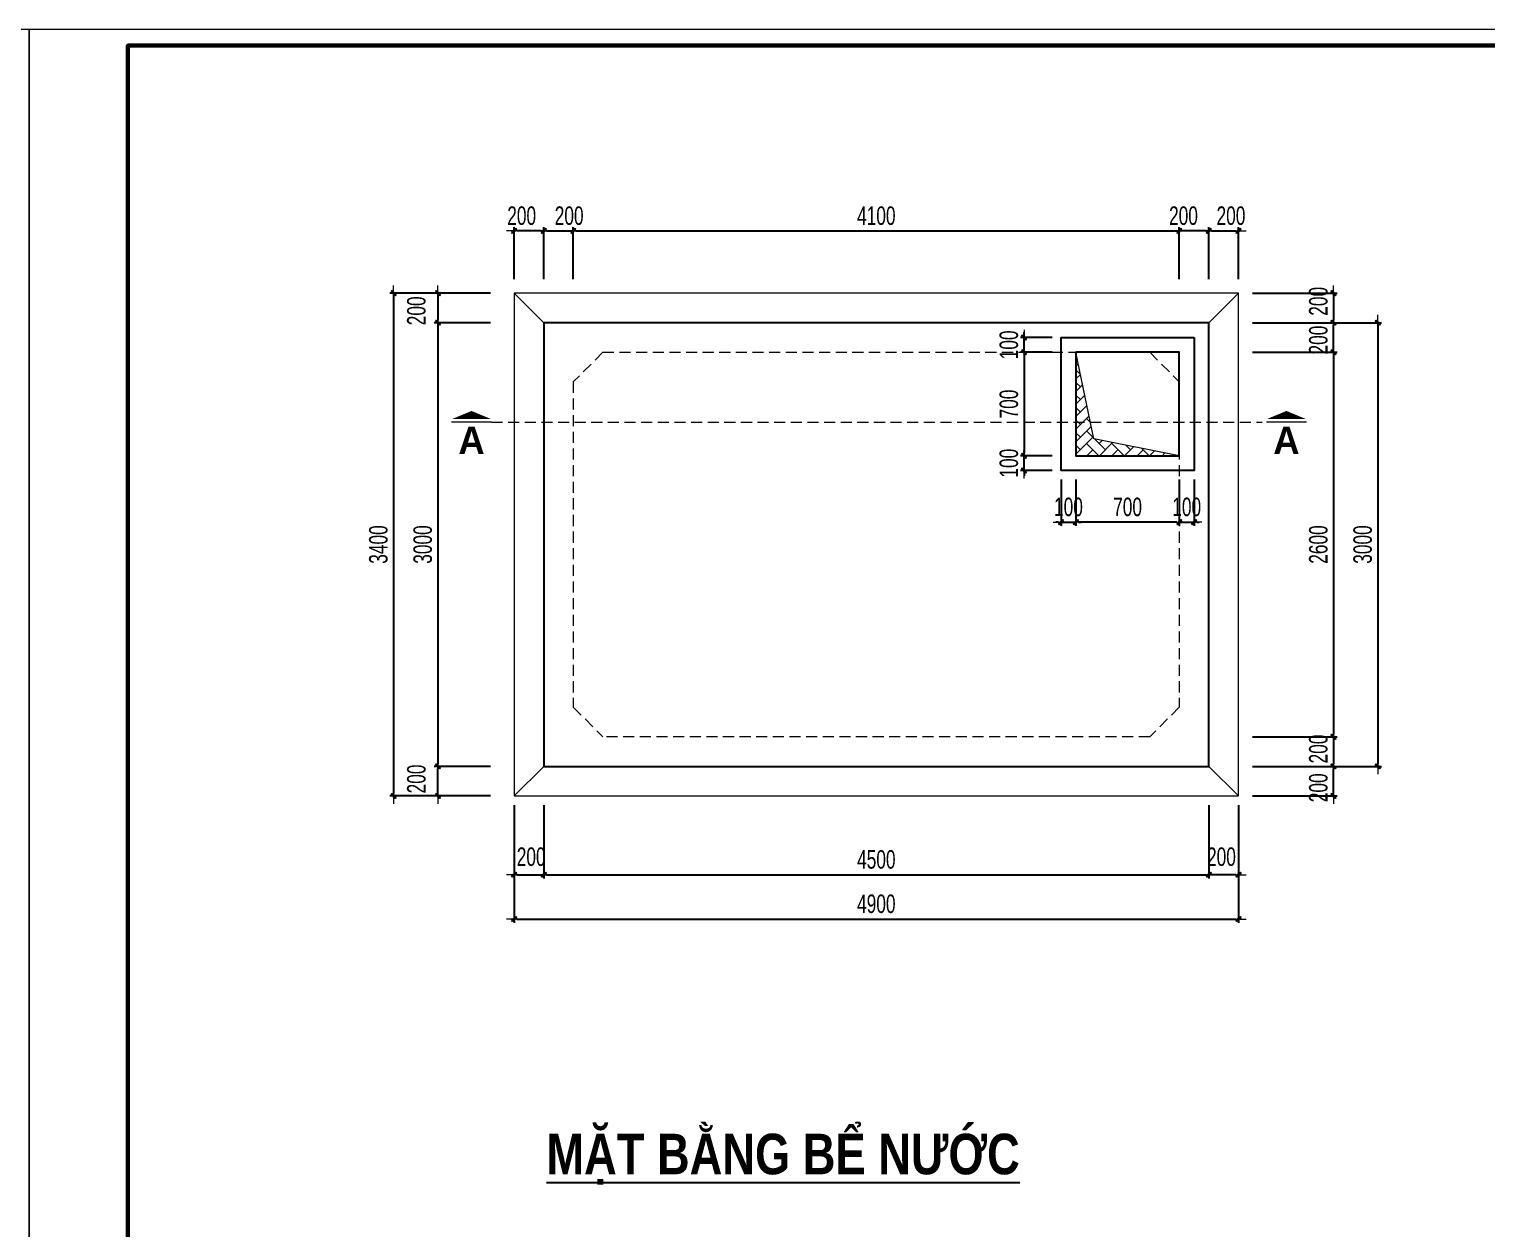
# Model space of a CAD drawing. Header units: millimetres. Extents: x -85362 to 12792, y -54701 to -36522.
# Drawn here: x -61992 to -52130, y -44634 to -36522 of the extents above; entities that cross this region are included whole.
import ezdxf
from ezdxf.enums import TextEntityAlignment as Align

# ---------------------------------------------------------------- set-up
doc = ezdxf.new("R2010")
doc.units = ezdxf.units.MM
doc.header["$MEASUREMENT"] = 0
doc.header["$PDMODE"] = 32
doc.linetypes.add('HIDDEN', pattern=[0.375, 0.25, -0.125])
doc.layers.get('Defpoints').update_dxf_attribs({"color": 1})
for name, color, linetype, lineweight in [('ISO', 153, 'Continuous', 13), ('Khungten_LCDI', 7, 'Continuous', 5), ('LC Dim', 8, 'Continuous', 18), ('LC Hatch', 252, 'Continuous', 9), ('LC Khac', 4, 'Continuous', 9), ('LC MANH DUT', 35, 'HIDDEN', 5), ('LC Net manh', 239, 'Continuous', 5), ('LC Net thay', 7, 'Continuous', 25), ('LC Text1', 3, 'Continuous', 20), ('LC Text2', 7, 'Continuous', 25)]:
    doc.layers.add(name, color=color, linetype=linetype, lineweight=lineweight)
doc.styles.add('HOATBIF', font='hoatbif.shx', dxfattribs={"width": 0.7})
doc.styles.add('Khungten', font='', dxfattribs={"width": 0.9, "height": 5000})
doc.styles.add('LC 1', font='')
doc.styles.add('LC3', font='', dxfattribs={"width": 0.8})
doc.styles.add('Title', font='', dxfattribs={"width": 0.8})
doc.styles.get('Khungten').set_extended_font_data('.VnAvantH')
doc.styles.get('LC 1').set_extended_font_data('.VnAvantH', bold=True)
doc.styles.get('LC3').set_extended_font_data('.VnArialH', bold=True)
doc.styles.get('Title').set_extended_font_data('.VnBlackH')
doc.dimstyles.new('MONG', dxfattribs={"dimscale": 50, "dimtxt": 2.5, "dimasz": 0.35, "dimexe": 0.5, "dimexo": 0, "dimgap": 0.8, "dimtad": 1, "dimdec": 0, "dimzin": 0, "dimdsep": 46, "dimtxsty": 'HOATBIF', "dimblk1": 'DOT', "dimblk2": 'DOT', "dimsah": 1, "dimcen": -1, "dimdle": 1, "dimclrd": 256, "dimclre": 256, "dimclrt": 4, "dimadec": 3, "dimazin": 2, "dimtfac": 0.333333, "dimtdec": 0, "dimtix": 1, "dimtmove": 2, "dimatfit": 3, "dimldrblk": 'DOT', "dimfxl": 1, "dimtvp": 0.833333, "dimtolj": 1, "dimtzin": 0, "dimarcsym": 0})

# ---------------------------------------------------------------- blocks, each defined once
blk = doc.blocks.new('lcdi fix')
at = {"layer": 'Defpoints', "lineweight": 0}
blk.add_lwpolyline([(-1200, -14850), (-1200, 14850), (40800, 14850), (40800, -14850)], close=True, dxfattribs=at)
at = {"layer": 'Khungten_LCDI', "color": 5, "lineweight": 60}
blk.add_lwpolyline([(0, -14650), (0, 14650), (40600, 14650), (40600, -14650)], close=True, dxfattribs=at)
at = {"color": 7, "style": 'Khungten', "width": 0.8}
for tag, p in [('REVISION', (39499, -10746)), ('NGAYHT', (39546, -11609))]:
    blk.add_attdef(tag, text='', height=200, dxfattribs=at).set_placement(p, align=Align.CENTER)
at = {"layer": 'LC Text1', "style": 'Title', "width": 1.485915}
for tag, p, p2 in [('TENBANVE1', (36913, -8886), (40339, -8886)), ('TENBANVE2', (36913, -9562), (40339, -9562))]:
    blk.add_attdef(tag, text='', height=250, dxfattribs=at).set_placement(p, p2, align=Align.FIT)
at = {"layer": 'LC Text1', "style": 'Title', "width": 0.7}
blk.add_attdef('SOBANVE', text='', height=250, dxfattribs=at).set_placement((39562, -13896), align=Align.CENTER)
blk = doc.blocks.new('DOT')
at = {"layer": 'LC Dim'}
blk.add_line((-3, 0), (3, 0), dxfattribs=at)
at = {"layer": 'LC Dim', "color": 4}
blk.add_line((-1, -1), (1, 1), dxfattribs=at)
blk.add_lwpolyline([(0.5, 1), (-1, -0.5), (-0.5, -1), (1, 0.5)], close=True, dxfattribs=at)
blk = doc.blocks.new('*D115')
at = {"layer": 'Defpoints', "color": 0, "ltscale": 0.5, "transparency": 16777216}
for p in [(-58870.9, -38306.7), (-59226.5, -38506.7), (-58870.9, -38506.7)]:
    blk.add_point(p, dxfattribs=at)
at = {"layer": 'LC Dim', "lineweight": -2, "ltscale": 0.5, "transparency": 16777216}
for p, q in [((-58870.9, -38306.7), (-59251.5, -38306.7)), ((-59226.5, -38324.2), (-59226.5, -38489.2)), ((-58870.9, -38506.7), (-59251.5, -38506.7))]:
    blk.add_line(p, q, dxfattribs=at)
at = {"layer": 'LC Dim', "lineweight": -2, "ltscale": 0.5, "transparency": 16777216, "xscale": 17.5, "yscale": 17.5, "zscale": 17.5}
for p, rotation in [((-59226.5, -38306.7), 90), ((-59226.5, -38506.7), 270)]:
    blk.add_blockref('DOT', p, dxfattribs=dict(at, rotation=rotation))
at = {"layer": 'LC Dim', "color": 4, "ltscale": 0.5, "transparency": 16777216, "insert": (-59372, -38426.5), "char_height": 125, "attachment_point": 5, "rotation": 90, "style": 'HOATBIF'}
blk.add_mtext('\\A1;200', dxfattribs=at)
blk = doc.blocks.new('*D116')
at = {"layer": 'Defpoints', "color": 0, "ltscale": 0.5, "transparency": 16777216}
for p in [(-59226.5, -41506.7), (-58870.9, -41506.7), (-58870.9, -41706.7)]:
    blk.add_point(p, dxfattribs=at)
at = {"layer": 'LC Dim', "lineweight": -2, "ltscale": 0.5, "transparency": 16777216}
for p, q in [((-58870.9, -41506.7), (-59251.5, -41506.7)), ((-59226.5, -41689.2), (-59226.5, -41524.2)), ((-58870.9, -41706.7), (-59251.5, -41706.7))]:
    blk.add_line(p, q, dxfattribs=at)
at = {"layer": 'LC Dim', "lineweight": -2, "ltscale": 0.5, "transparency": 16777216, "xscale": 17.5, "yscale": 17.5, "zscale": 17.5}
for p, rotation in [((-59226.5, -41506.7), 90), ((-59226.5, -41706.7), 270)]:
    blk.add_blockref('DOT', p, dxfattribs=dict(at, rotation=rotation))
at = {"layer": 'LC Dim', "color": 4, "ltscale": 0.5, "transparency": 16777216, "insert": (-59372, -41591.9), "char_height": 125, "attachment_point": 5, "rotation": 90, "style": 'HOATBIF'}
blk.add_mtext('\\A1;200', dxfattribs=at)
blk = doc.blocks.new('*D117')
at = {"layer": 'Defpoints', "color": 0, "ltscale": 2, "transparency": 16777216}
for p in [(-58870.9, -38306.7), (-59526.5, -41706.7), (-58870.9, -41706.7)]:
    blk.add_point(p, dxfattribs=at)
at = {"layer": 'LC Dim', "lineweight": -2, "ltscale": 2, "transparency": 16777216}
for p, q in [((-58870.9, -38306.7), (-59551.5, -38306.7)), ((-59526.5, -38324.2), (-59526.5, -41689.2)), ((-58870.9, -41706.7), (-59551.5, -41706.7))]:
    blk.add_line(p, q, dxfattribs=at)
at = {"layer": 'LC Dim', "lineweight": -2, "ltscale": 2, "transparency": 16777216, "xscale": 17.5, "yscale": 17.5, "zscale": 17.5}
for p, rotation in [((-59526.5, -38306.7), 90), ((-59526.5, -41706.7), 270)]:
    blk.add_blockref('DOT', p, dxfattribs=dict(at, rotation=rotation))
at = {"layer": 'LC Dim', "color": 4, "ltscale": 2, "transparency": 16777216, "insert": (-59629, -40006.7), "char_height": 125, "attachment_point": 5, "rotation": 90, "style": 'HOATBIF'}
blk.add_mtext('\\A1;3400', dxfattribs=at)
blk = doc.blocks.new('*D118')
at = {"layer": 'Defpoints', "color": 0, "ltscale": 2, "transparency": 16777216}
for p in [(-53716.2, -38706.7), (-53716.2, -41306.7), (-53167.1, -41306.7)]:
    blk.add_point(p, dxfattribs=at)
at = {"layer": 'LC Dim', "lineweight": -2, "ltscale": 2, "transparency": 16777216}
for p, q in [((-53716.2, -38706.7), (-53142.1, -38706.7)), ((-53167.1, -38724.2), (-53167.1, -41289.2)), ((-53716.2, -41306.7), (-53142.1, -41306.7))]:
    blk.add_line(p, q, dxfattribs=at)
at = {"layer": 'LC Dim', "lineweight": -2, "ltscale": 2, "transparency": 16777216, "xscale": 17.5, "yscale": 17.5, "zscale": 17.5}
for p, rotation in [((-53167.1, -38706.7), 90), ((-53167.1, -41306.7), 270)]:
    blk.add_blockref('DOT', p, dxfattribs=dict(at, rotation=rotation))
at = {"layer": 'LC Dim', "color": 4, "ltscale": 2, "transparency": 16777216, "insert": (-53269.6, -40006.7), "char_height": 125, "attachment_point": 5, "rotation": 90, "style": 'HOATBIF'}
blk.add_mtext('\\A1;2600', dxfattribs=at)
blk = doc.blocks.new('*D119')
at = {"layer": 'Defpoints', "color": 0, "ltscale": 2, "transparency": 16777216}
for p in [(-53716.2, -38506.7), (-53716.2, -41506.7), (-52867.1, -41506.7)]:
    blk.add_point(p, dxfattribs=at)
at = {"layer": 'LC Dim', "lineweight": -2, "ltscale": 2, "transparency": 16777216}
for p, q in [((-53716.2, -38506.7), (-52842.1, -38506.7)), ((-52867.1, -38524.2), (-52867.1, -41489.2)), ((-53716.2, -41506.7), (-52842.1, -41506.7))]:
    blk.add_line(p, q, dxfattribs=at)
at = {"layer": 'LC Dim', "lineweight": -2, "ltscale": 2, "transparency": 16777216, "xscale": 17.5, "yscale": 17.5, "zscale": 17.5}
for p, rotation in [((-52867.1, -38506.7), 90), ((-52867.1, -41506.7), 270)]:
    blk.add_blockref('DOT', p, dxfattribs=dict(at, rotation=rotation))
at = {"layer": 'LC Dim', "color": 4, "ltscale": 2, "transparency": 16777216, "insert": (-52969.6, -40006.7), "char_height": 125, "attachment_point": 5, "rotation": 90, "style": 'HOATBIF'}
blk.add_mtext('\\A1;3000', dxfattribs=at)
blk = doc.blocks.new('*D120')
at = {"layer": 'Defpoints', "color": 0, "ltscale": 2, "transparency": 16777216}
for p in [(-58510.6, -41769.1), (-54010.6, -41769.1), (-54010.6, -42239)]:
    blk.add_point(p, dxfattribs=at)
at = {"layer": 'LC Dim', "lineweight": -2, "ltscale": 2, "transparency": 16777216}
for p, q in [((-58510.6, -41769.1), (-58510.6, -42264)), ((-54010.6, -41769.1), (-54010.6, -42264)), ((-58493.1, -42239), (-54028.1, -42239))]:
    blk.add_line(p, q, dxfattribs=at)
at = {"layer": 'LC Dim', "lineweight": -2, "ltscale": 2, "transparency": 16777216, "xscale": 17.5, "yscale": 17.5, "zscale": 17.5, "rotation": 180}
blk.add_blockref('DOT', (-58510.6, -42239), dxfattribs=at)
at = {"layer": 'LC Dim', "lineweight": -2, "ltscale": 2, "transparency": 16777216, "xscale": 17.5, "yscale": 17.5, "zscale": 17.5}
blk.add_blockref('DOT', (-54010.6, -42239), dxfattribs=at)
at = {"layer": 'LC Dim', "color": 4, "ltscale": 2, "transparency": 16777216, "insert": (-56260.6, -42136.5), "char_height": 125, "attachment_point": 5, "style": 'HOATBIF'}
blk.add_mtext('\\A1;4500', dxfattribs=at)
blk = doc.blocks.new('*D121')
at = {"layer": 'Defpoints', "color": 0, "ltscale": 0.5, "transparency": 16777216}
for p in [(-54010.6, -41769.1), (-53810.6, -41769.1), (-54010.6, -42239)]:
    blk.add_point(p, dxfattribs=at)
at = {"layer": 'LC Dim', "lineweight": -2, "ltscale": 0.5, "transparency": 16777216}
for p, q in [((-54010.6, -41769.1), (-54010.6, -42264)), ((-53810.6, -41769.1), (-53810.6, -42264)), ((-53828.1, -42239), (-53993.1, -42239))]:
    blk.add_line(p, q, dxfattribs=at)
at = {"layer": 'LC Dim', "lineweight": -2, "ltscale": 0.5, "transparency": 16777216, "xscale": 17.5, "yscale": 17.5, "zscale": 17.5, "rotation": 180}
blk.add_blockref('DOT', (-54010.6, -42239), dxfattribs=at)
at = {"layer": 'LC Dim', "lineweight": -2, "ltscale": 0.5, "transparency": 16777216, "xscale": 17.5, "yscale": 17.5, "zscale": 17.5}
blk.add_blockref('DOT', (-53810.6, -42239), dxfattribs=at)
at = {"layer": 'LC Dim', "color": 4, "ltscale": 0.5, "transparency": 16777216, "insert": (-53925.5, -42118.2), "char_height": 125, "attachment_point": 5, "style": 'HOATBIF'}
blk.add_mtext('\\A1;200', dxfattribs=at)
blk = doc.blocks.new('*D122')
at = {"layer": 'Defpoints', "color": 0, "ltscale": 2, "transparency": 16777216}
for p in [(-58710.6, -41769.1), (-53810.6, -41769.1), (-53810.6, -42539)]:
    blk.add_point(p, dxfattribs=at)
at = {"layer": 'LC Dim', "lineweight": -2, "ltscale": 2, "transparency": 16777216}
for p, q in [((-58710.6, -41769.1), (-58710.6, -42564)), ((-53810.6, -41769.1), (-53810.6, -42564)), ((-58693.1, -42539), (-53828.1, -42539))]:
    blk.add_line(p, q, dxfattribs=at)
at = {"layer": 'LC Dim', "lineweight": -2, "ltscale": 2, "transparency": 16777216, "xscale": 17.5, "yscale": 17.5, "zscale": 17.5, "rotation": 180}
blk.add_blockref('DOT', (-58710.6, -42539), dxfattribs=at)
at = {"layer": 'LC Dim', "lineweight": -2, "ltscale": 2, "transparency": 16777216, "xscale": 17.5, "yscale": 17.5, "zscale": 17.5}
blk.add_blockref('DOT', (-53810.6, -42539), dxfattribs=at)
at = {"layer": 'LC Dim', "color": 4, "ltscale": 2, "transparency": 16777216, "insert": (-56260.6, -42436.5), "char_height": 125, "attachment_point": 5, "style": 'HOATBIF'}
blk.add_mtext('\\A1;4900', dxfattribs=at)
blk = doc.blocks.new('*D113')
at = {"layer": 'Defpoints', "color": 0, "ltscale": 2, "transparency": 16777216}
for p in [(-58870.9, -38506.7), (-59226.5, -41506.7), (-58870.9, -41506.7)]:
    blk.add_point(p, dxfattribs=at)
at = {"layer": 'LC Dim', "lineweight": -2, "ltscale": 2, "transparency": 16777216}
for p, q in [((-58870.9, -38506.7), (-59251.5, -38506.7)), ((-59226.5, -38524.2), (-59226.5, -41489.2)), ((-58870.9, -41506.7), (-59251.5, -41506.7))]:
    blk.add_line(p, q, dxfattribs=at)
at = {"layer": 'LC Dim', "lineweight": -2, "ltscale": 2, "transparency": 16777216, "xscale": 17.5, "yscale": 17.5, "zscale": 17.5}
for p, rotation in [((-59226.5, -38506.7), 90), ((-59226.5, -41506.7), 270)]:
    blk.add_blockref('DOT', p, dxfattribs=dict(at, rotation=rotation))
at = {"layer": 'LC Dim', "color": 4, "ltscale": 2, "transparency": 16777216, "insert": (-59329, -40006.7), "char_height": 125, "attachment_point": 5, "rotation": 90, "style": 'HOATBIF'}
blk.add_mtext('\\A1;3000', dxfattribs=at)
blk = doc.blocks.new('*D101')
at = {"layer": 'Defpoints', "color": 0, "ltscale": 2, "transparency": 16777216}
for p in [(-58310.6, -37886.3), (-58510.6, -38212.4), (-58310.6, -38212.4)]:
    blk.add_point(p, dxfattribs=at)
at = {"layer": 'LC Dim', "lineweight": -2, "ltscale": 2, "transparency": 16777216}
for p, q in [((-58510.6, -38212.4), (-58510.6, -37861.3)), ((-58310.6, -38212.4), (-58310.6, -37861.3)), ((-58493.1, -37886.3), (-58328.1, -37886.3))]:
    blk.add_line(p, q, dxfattribs=at)
at = {"layer": 'LC Dim', "lineweight": -2, "ltscale": 2, "transparency": 16777216, "xscale": 17.5, "yscale": 17.5, "zscale": 17.5, "rotation": 180}
blk.add_blockref('DOT', (-58510.6, -37886.3), dxfattribs=at)
at = {"layer": 'LC Dim', "lineweight": -2, "ltscale": 2, "transparency": 16777216, "xscale": 17.5, "yscale": 17.5, "zscale": 17.5}
blk.add_blockref('DOT', (-58310.6, -37886.3), dxfattribs=at)
at = {"layer": 'LC Dim', "color": 4, "ltscale": 2, "transparency": 16777216, "insert": (-58338.8, -37783.8), "char_height": 125, "attachment_point": 5, "style": 'HOATBIF'}
blk.add_mtext('\\A1;200', dxfattribs=at)
blk = doc.blocks.new('*D102')
at = {"layer": 'Defpoints', "color": 0, "ltscale": 2, "transparency": 16777216}
for p in [(-58710.6, -37886.3), (-58710.6, -38212.4), (-58510.6, -38212.4)]:
    blk.add_point(p, dxfattribs=at)
at = {"layer": 'LC Dim', "lineweight": -2, "ltscale": 2, "transparency": 16777216}
for p, q in [((-58710.6, -38212.4), (-58710.6, -37861.3)), ((-58510.6, -38212.4), (-58510.6, -37861.3)), ((-58528.1, -37886.3), (-58693.1, -37886.3))]:
    blk.add_line(p, q, dxfattribs=at)
at = {"layer": 'LC Dim', "lineweight": -2, "ltscale": 2, "transparency": 16777216, "xscale": 17.5, "yscale": 17.5, "zscale": 17.5, "rotation": 180}
blk.add_blockref('DOT', (-58710.6, -37886.3), dxfattribs=at)
at = {"layer": 'LC Dim', "lineweight": -2, "ltscale": 2, "transparency": 16777216, "xscale": 17.5, "yscale": 17.5, "zscale": 17.5}
blk.add_blockref('DOT', (-58510.6, -37886.3), dxfattribs=at)
at = {"layer": 'LC Dim', "color": 4, "ltscale": 2, "transparency": 16777216, "insert": (-58660.1, -37783.8), "char_height": 125, "attachment_point": 5, "style": 'HOATBIF'}
blk.add_mtext('\\A1;200', dxfattribs=at)
blk = doc.blocks.new('*D103')
at = {"layer": 'Defpoints', "color": 0, "ltscale": 2, "transparency": 16777216}
for p in [(-54210.6, -37886.3), (-54210.6, -38212.4), (-54010.6, -38212.4)]:
    blk.add_point(p, dxfattribs=at)
at = {"layer": 'LC Dim', "lineweight": -2, "ltscale": 2, "transparency": 16777216}
for p, q in [((-54210.6, -38212.4), (-54210.6, -37861.3)), ((-54010.6, -38212.4), (-54010.6, -37861.3)), ((-54028.1, -37886.3), (-54193.1, -37886.3))]:
    blk.add_line(p, q, dxfattribs=at)
at = {"layer": 'LC Dim', "lineweight": -2, "ltscale": 2, "transparency": 16777216, "xscale": 17.5, "yscale": 17.5, "zscale": 17.5, "rotation": 180}
blk.add_blockref('DOT', (-54210.6, -37886.3), dxfattribs=at)
at = {"layer": 'LC Dim', "lineweight": -2, "ltscale": 2, "transparency": 16777216, "xscale": 17.5, "yscale": 17.5, "zscale": 17.5}
blk.add_blockref('DOT', (-54010.6, -37886.3), dxfattribs=at)
at = {"layer": 'LC Dim', "color": 4, "ltscale": 2, "transparency": 16777216, "insert": (-54182.4, -37783.8), "char_height": 125, "attachment_point": 5, "style": 'HOATBIF'}
blk.add_mtext('\\A1;200', dxfattribs=at)
blk = doc.blocks.new('*D104')
at = {"layer": 'Defpoints', "color": 0, "ltscale": 2, "transparency": 16777216}
for p in [(-53810.6, -37886.3), (-54010.6, -38212.4), (-53810.6, -38212.4)]:
    blk.add_point(p, dxfattribs=at)
at = {"layer": 'LC Dim', "lineweight": -2, "ltscale": 2, "transparency": 16777216}
for p, q in [((-54010.6, -38212.4), (-54010.6, -37861.3)), ((-53810.6, -38212.4), (-53810.6, -37861.3)), ((-53993.1, -37886.3), (-53828.1, -37886.3))]:
    blk.add_line(p, q, dxfattribs=at)
at = {"layer": 'LC Dim', "lineweight": -2, "ltscale": 2, "transparency": 16777216, "xscale": 17.5, "yscale": 17.5, "zscale": 17.5, "rotation": 180}
blk.add_blockref('DOT', (-54010.6, -37886.3), dxfattribs=at)
at = {"layer": 'LC Dim', "lineweight": -2, "ltscale": 2, "transparency": 16777216, "xscale": 17.5, "yscale": 17.5, "zscale": 17.5}
blk.add_blockref('DOT', (-53810.6, -37886.3), dxfattribs=at)
at = {"layer": 'LC Dim', "color": 4, "ltscale": 2, "transparency": 16777216, "insert": (-53861.1, -37783.8), "char_height": 125, "attachment_point": 5, "style": 'HOATBIF'}
blk.add_mtext('\\A1;200', dxfattribs=at)
blk = doc.blocks.new('*D105')
at = {"layer": 'Defpoints', "color": 0, "ltscale": 2, "transparency": 16777216}
for p in [(-53716.2, -38306.7), (-53716.2, -38506.7), (-53167.1, -38506.7)]:
    blk.add_point(p, dxfattribs=at)
at = {"layer": 'LC Dim', "lineweight": -2, "ltscale": 2, "transparency": 16777216}
for p, q in [((-53716.2, -38306.7), (-53142.1, -38306.7)), ((-53167.1, -38324.2), (-53167.1, -38489.2)), ((-53716.2, -38506.7), (-53142.1, -38506.7))]:
    blk.add_line(p, q, dxfattribs=at)
at = {"layer": 'LC Dim', "lineweight": -2, "ltscale": 2, "transparency": 16777216, "xscale": 17.5, "yscale": 17.5, "zscale": 17.5}
for p, rotation in [((-53167.1, -38306.7), 90), ((-53167.1, -38506.7), 270)]:
    blk.add_blockref('DOT', p, dxfattribs=dict(at, rotation=rotation))
at = {"layer": 'LC Dim', "color": 4, "ltscale": 2, "transparency": 16777216, "insert": (-53269.6, -38362.1), "char_height": 125, "attachment_point": 5, "rotation": 90, "style": 'HOATBIF'}
blk.add_mtext('\\A1;200', dxfattribs=at)
blk = doc.blocks.new('*D106')
at = {"layer": 'Defpoints', "color": 0, "ltscale": 2, "transparency": 16777216}
for p in [(-53716.2, -38506.7), (-53167.1, -38506.7), (-53716.2, -38706.7)]:
    blk.add_point(p, dxfattribs=at)
at = {"layer": 'LC Dim', "lineweight": -2, "ltscale": 2, "transparency": 16777216}
for p, q in [((-53716.2, -38506.7), (-53142.1, -38506.7)), ((-53167.1, -38689.2), (-53167.1, -38524.2)), ((-53716.2, -38706.7), (-53142.1, -38706.7))]:
    blk.add_line(p, q, dxfattribs=at)
at = {"layer": 'LC Dim', "lineweight": -2, "ltscale": 2, "transparency": 16777216, "xscale": 17.5, "yscale": 17.5, "zscale": 17.5}
for p, rotation in [((-53167.1, -38506.7), 90), ((-53167.1, -38706.7), 270)]:
    blk.add_blockref('DOT', p, dxfattribs=dict(at, rotation=rotation))
at = {"layer": 'LC Dim', "color": 4, "ltscale": 2, "transparency": 16777216, "insert": (-53269.6, -38624.2), "char_height": 125, "attachment_point": 5, "rotation": 90, "style": 'HOATBIF'}
blk.add_mtext('\\A1;200', dxfattribs=at)
blk = doc.blocks.new('*D107')
at = {"layer": 'Defpoints', "color": 0, "ltscale": 2, "transparency": 16777216}
for p in [(-53716.2, -41506.7), (-53167.1, -41506.7), (-53716.2, -41706.7)]:
    blk.add_point(p, dxfattribs=at)
at = {"layer": 'LC Dim', "lineweight": -2, "ltscale": 2, "transparency": 16777216}
for p, q in [((-53716.2, -41506.7), (-53142.1, -41506.7)), ((-53167.1, -41689.2), (-53167.1, -41524.2)), ((-53716.2, -41706.7), (-53142.1, -41706.7))]:
    blk.add_line(p, q, dxfattribs=at)
at = {"layer": 'LC Dim', "lineweight": -2, "ltscale": 2, "transparency": 16777216, "xscale": 17.5, "yscale": 17.5, "zscale": 17.5}
for p, rotation in [((-53167.1, -41506.7), 90), ((-53167.1, -41706.7), 270)]:
    blk.add_blockref('DOT', p, dxfattribs=dict(at, rotation=rotation))
at = {"layer": 'LC Dim', "color": 4, "ltscale": 2, "transparency": 16777216, "insert": (-53269.6, -41651.4), "char_height": 125, "attachment_point": 5, "rotation": 90, "style": 'HOATBIF'}
blk.add_mtext('\\A1;200', dxfattribs=at)
blk = doc.blocks.new('*D108')
at = {"layer": 'Defpoints', "color": 0, "ltscale": 2, "transparency": 16777216}
for p in [(-53716.2, -41306.7), (-53716.2, -41506.7), (-53167.1, -41506.7)]:
    blk.add_point(p, dxfattribs=at)
at = {"layer": 'LC Dim', "lineweight": -2, "ltscale": 2, "transparency": 16777216}
for p, q in [((-53716.2, -41306.7), (-53142.1, -41306.7)), ((-53167.1, -41324.2), (-53167.1, -41489.2)), ((-53716.2, -41506.7), (-53142.1, -41506.7))]:
    blk.add_line(p, q, dxfattribs=at)
at = {"layer": 'LC Dim', "lineweight": -2, "ltscale": 2, "transparency": 16777216, "xscale": 17.5, "yscale": 17.5, "zscale": 17.5}
for p, rotation in [((-53167.1, -41306.7), 90), ((-53167.1, -41506.7), 270)]:
    blk.add_blockref('DOT', p, dxfattribs=dict(at, rotation=rotation))
at = {"layer": 'LC Dim', "color": 4, "ltscale": 2, "transparency": 16777216, "insert": (-53269.6, -41389.3), "char_height": 125, "attachment_point": 5, "rotation": 90, "style": 'HOATBIF'}
blk.add_mtext('\\A1;200', dxfattribs=at)
blk = doc.blocks.new('*D109')
at = {"layer": 'Defpoints', "color": 0, "ltscale": 0.5, "transparency": 16777216}
for p in [(-58710.6, -41769.1), (-58510.6, -41769.1), (-58510.6, -42239)]:
    blk.add_point(p, dxfattribs=at)
at = {"layer": 'LC Dim', "lineweight": -2, "ltscale": 0.5, "transparency": 16777216}
for p, q in [((-58710.6, -41769.1), (-58710.6, -42264)), ((-58510.6, -41769.1), (-58510.6, -42264)), ((-58693.1, -42239), (-58528.1, -42239))]:
    blk.add_line(p, q, dxfattribs=at)
at = {"layer": 'LC Dim', "lineweight": -2, "ltscale": 0.5, "transparency": 16777216, "xscale": 17.5, "yscale": 17.5, "zscale": 17.5, "rotation": 180}
blk.add_blockref('DOT', (-58710.6, -42239), dxfattribs=at)
at = {"layer": 'LC Dim', "lineweight": -2, "ltscale": 0.5, "transparency": 16777216, "xscale": 17.5, "yscale": 17.5, "zscale": 17.5}
blk.add_blockref('DOT', (-58510.6, -42239), dxfattribs=at)
at = {"layer": 'LC Dim', "color": 4, "ltscale": 0.5, "transparency": 16777216, "insert": (-58595.7, -42118.2), "char_height": 125, "attachment_point": 5, "style": 'HOATBIF'}
blk.add_mtext('\\A1;200', dxfattribs=at)
blk = doc.blocks.new('TIEUDE1')
at = {"layer": 'LC Text2', "color": 7, "style": 'LC 1'}
blk.add_attdef('TIªU§Ò', text='', height=5, dxfattribs=at).set_placement((0, 0), align=Align.BOTTOM_CENTER)
blk.add_attdef('TL', text='', height=3, dxfattribs=at).set_placement((0, -2), align=Align.TOP_CENTER)
blk = doc.blocks.new('*D70')
at = {"layer": 'Defpoints', "color": 0, "ltscale": 2, "transparency": 16777216}
for p in [(-55071.6, -38706.7), (-55261, -39406.7), (-55071.6, -39406.7)]:
    blk.add_point(p, dxfattribs=at)
at = {"layer": 'LC Dim', "lineweight": -2, "ltscale": 2, "transparency": 16777216}
for p, q in [((-55071.6, -38706.7), (-55286, -38706.7)), ((-55261, -38724.2), (-55261, -39389.2)), ((-55071.6, -39406.7), (-55286, -39406.7))]:
    blk.add_line(p, q, dxfattribs=at)
at = {"layer": 'LC Dim', "lineweight": -2, "ltscale": 2, "transparency": 16777216, "xscale": 17.5, "yscale": 17.5, "zscale": 17.5}
for p, rotation in [((-55261, -38706.7), 90), ((-55261, -39406.7), 270)]:
    blk.add_blockref('DOT', p, dxfattribs=dict(at, rotation=rotation))
at = {"layer": 'LC Dim', "color": 4, "ltscale": 2, "transparency": 16777216, "insert": (-55363.5, -39056.7), "char_height": 125, "attachment_point": 5, "rotation": 90, "style": 'HOATBIF'}
blk.add_mtext('\\A1;700', dxfattribs=at)
blk = doc.blocks.new('*D71')
at = {"layer": 'Defpoints', "color": 0, "ltscale": 2, "transparency": 16777216}
for p in [(-55261, -38606.7), (-55071.6, -38606.7), (-55071.6, -38706.7)]:
    blk.add_point(p, dxfattribs=at)
at = {"layer": 'LC Dim', "lineweight": -2, "ltscale": 2, "transparency": 16777216}
for p, q in [((-55071.6, -38606.7), (-55286, -38606.7)), ((-55261, -38589.2), (-55261, -38571.7)), ((-55261, -38706.7), (-55261, -38606.7)), ((-55071.6, -38706.7), (-55286, -38706.7)), ((-55261, -38724.2), (-55261, -38741.7))]:
    blk.add_line(p, q, dxfattribs=at)
at = {"layer": 'LC Dim', "lineweight": -2, "ltscale": 2, "transparency": 16777216, "xscale": 17.5, "yscale": 17.5, "zscale": 17.5}
for p, rotation in [((-55261, -38606.7), 270), ((-55261, -38706.7), 90)]:
    blk.add_blockref('DOT', p, dxfattribs=dict(at, rotation=rotation))
at = {"layer": 'LC Dim', "color": 4, "ltscale": 2, "transparency": 16777216, "insert": (-55363.5, -38656.7), "char_height": 125, "attachment_point": 5, "rotation": 90, "style": 'HOATBIF'}
blk.add_mtext('\\A1;100', dxfattribs=at)
blk = doc.blocks.new('*D72')
at = {"layer": 'Defpoints', "color": 0, "ltscale": 2, "transparency": 16777216}
for p in [(-55261, -39406.7), (-55071.6, -39406.7), (-55071.6, -39506.7)]:
    blk.add_point(p, dxfattribs=at)
at = {"layer": 'LC Dim', "lineweight": -2, "ltscale": 2, "transparency": 16777216}
for p, q in [((-55071.6, -39406.7), (-55286, -39406.7)), ((-55261, -39389.2), (-55261, -39371.7)), ((-55261, -39506.7), (-55261, -39406.7)), ((-55071.6, -39506.7), (-55286, -39506.7)), ((-55261, -39524.2), (-55261, -39541.7))]:
    blk.add_line(p, q, dxfattribs=at)
at = {"layer": 'LC Dim', "lineweight": -2, "ltscale": 2, "transparency": 16777216, "xscale": 17.5, "yscale": 17.5, "zscale": 17.5}
for p, rotation in [((-55261, -39406.7), 270), ((-55261, -39506.7), 90)]:
    blk.add_blockref('DOT', p, dxfattribs=dict(at, rotation=rotation))
at = {"layer": 'LC Dim', "color": 4, "ltscale": 2, "transparency": 16777216, "insert": (-55363.5, -39456.7), "char_height": 125, "attachment_point": 5, "rotation": 90, "style": 'HOATBIF'}
blk.add_mtext('\\A1;100', dxfattribs=at)
blk = doc.blocks.new('*D73')
at = {"layer": 'Defpoints', "color": 0, "ltscale": 2, "transparency": 16777216}
for p in [(-54910.6, -39567.7), (-54210.6, -39567.7), (-54910.6, -39855.6)]:
    blk.add_point(p, dxfattribs=at)
at = {"layer": 'LC Dim', "lineweight": -2, "ltscale": 2, "transparency": 16777216}
for p, q in [((-54910.6, -39567.7), (-54910.6, -39880.6)), ((-54210.6, -39567.7), (-54210.6, -39880.6)), ((-54228.1, -39855.6), (-54893.1, -39855.6))]:
    blk.add_line(p, q, dxfattribs=at)
at = {"layer": 'LC Dim', "lineweight": -2, "ltscale": 2, "transparency": 16777216, "xscale": 17.5, "yscale": 17.5, "zscale": 17.5, "rotation": 180}
blk.add_blockref('DOT', (-54910.6, -39855.6), dxfattribs=at)
at = {"layer": 'LC Dim', "lineweight": -2, "ltscale": 2, "transparency": 16777216, "xscale": 17.5, "yscale": 17.5, "zscale": 17.5}
blk.add_blockref('DOT', (-54210.6, -39855.6), dxfattribs=at)
at = {"layer": 'LC Dim', "color": 4, "ltscale": 2, "transparency": 16777216, "insert": (-54560.6, -39753.1), "char_height": 125, "attachment_point": 5, "style": 'HOATBIF'}
blk.add_mtext('\\A1;700', dxfattribs=at)
blk = doc.blocks.new('*D74')
at = {"layer": 'Defpoints', "color": 0, "ltscale": 2, "transparency": 16777216}
for p in [(-54210.6, -39567.7), (-54110.6, -39567.7), (-54110.6, -39855.6)]:
    blk.add_point(p, dxfattribs=at)
at = {"layer": 'LC Dim', "lineweight": -2, "ltscale": 2, "transparency": 16777216}
for p, q in [((-54210.6, -39567.7), (-54210.6, -39880.6)), ((-54110.6, -39567.7), (-54110.6, -39880.6)), ((-54228.1, -39855.6), (-54245.6, -39855.6)), ((-54210.6, -39855.6), (-54110.6, -39855.6)), ((-54093.1, -39855.6), (-54075.6, -39855.6))]:
    blk.add_line(p, q, dxfattribs=at)
at = {"layer": 'LC Dim', "lineweight": -2, "ltscale": 2, "transparency": 16777216, "xscale": 17.5, "yscale": 17.5, "zscale": 17.5}
blk.add_blockref('DOT', (-54210.6, -39855.6), dxfattribs=at)
at = {"layer": 'LC Dim', "lineweight": -2, "ltscale": 2, "transparency": 16777216, "xscale": 17.5, "yscale": 17.5, "zscale": 17.5, "rotation": 180}
blk.add_blockref('DOT', (-54110.6, -39855.6), dxfattribs=at)
at = {"layer": 'LC Dim', "color": 4, "ltscale": 2, "transparency": 16777216, "insert": (-54160.6, -39753.1), "char_height": 125, "attachment_point": 5, "style": 'HOATBIF'}
blk.add_mtext('\\A1;100', dxfattribs=at)
blk = doc.blocks.new('*D75')
at = {"layer": 'Defpoints', "color": 0, "ltscale": 2, "transparency": 16777216}
for p in [(-55010.6, -39567.7), (-54910.6, -39567.7), (-54910.6, -39855.6)]:
    blk.add_point(p, dxfattribs=at)
at = {"layer": 'LC Dim', "lineweight": -2, "ltscale": 2, "transparency": 16777216}
for p, q in [((-55010.6, -39567.7), (-55010.6, -39880.6)), ((-54910.6, -39567.7), (-54910.6, -39880.6)), ((-55028.1, -39855.6), (-55045.6, -39855.6)), ((-55010.6, -39855.6), (-54910.6, -39855.6)), ((-54893.1, -39855.6), (-54875.6, -39855.6))]:
    blk.add_line(p, q, dxfattribs=at)
at = {"layer": 'LC Dim', "lineweight": -2, "ltscale": 2, "transparency": 16777216, "xscale": 17.5, "yscale": 17.5, "zscale": 17.5}
blk.add_blockref('DOT', (-55010.6, -39855.6), dxfattribs=at)
at = {"layer": 'LC Dim', "lineweight": -2, "ltscale": 2, "transparency": 16777216, "xscale": 17.5, "yscale": 17.5, "zscale": 17.5, "rotation": 180}
blk.add_blockref('DOT', (-54910.6, -39855.6), dxfattribs=at)
at = {"layer": 'LC Dim', "color": 4, "ltscale": 2, "transparency": 16777216, "insert": (-54960.6, -39753.1), "char_height": 125, "attachment_point": 5, "style": 'HOATBIF'}
blk.add_mtext('\\A1;100', dxfattribs=at)
blk = doc.blocks.new('*D193')
at = {"layer": 'Defpoints', "color": 0, "ltscale": 2, "transparency": 16777216}
for p in [(-54210.6, -37886.3), (-58310.6, -38212.4), (-54210.6, -38212.4)]:
    blk.add_point(p, dxfattribs=at)
at = {"layer": 'LC Dim', "lineweight": -2, "ltscale": 2, "transparency": 16777216}
for p, q in [((-58310.6, -38212.4), (-58310.6, -37861.3)), ((-54210.6, -38212.4), (-54210.6, -37861.3)), ((-58293.1, -37886.3), (-54228.1, -37886.3))]:
    blk.add_line(p, q, dxfattribs=at)
at = {"layer": 'LC Dim', "lineweight": -2, "ltscale": 2, "transparency": 16777216, "xscale": 17.5, "yscale": 17.5, "zscale": 17.5, "rotation": 180}
blk.add_blockref('DOT', (-58310.6, -37886.3), dxfattribs=at)
at = {"layer": 'LC Dim', "lineweight": -2, "ltscale": 2, "transparency": 16777216, "xscale": 17.5, "yscale": 17.5, "zscale": 17.5}
blk.add_blockref('DOT', (-54210.6, -37886.3), dxfattribs=at)
at = {"layer": 'LC Dim', "color": 4, "ltscale": 2, "transparency": 16777216, "insert": (-56260.6, -37783.8), "char_height": 125, "attachment_point": 5, "style": 'HOATBIF'}
blk.add_mtext('\\A1;4100', dxfattribs=at)

msp = doc.modelspace()

# ---------------------------------------------------------------- hatches: boundary and pattern name
at = {"layer": 'LC Hatch', "ltscale": 2}
h = msp.add_hatch(dxfattribs=at)
h.set_pattern_fill('AR-HBONE', color=256, scale=15)
h.set_pattern_definition([(45, (-13514.5, -29141.057), (0, 84.85281), [180, -60]), (135, (-13472.074, -29098.63), (7e-15, 84.85281), [180, -60])])
h.paths.add_polyline_path([(-54789.5, -39291.4), (-54910.6, -38706.7), (-54910.6, -39406.7), (-54210.6, -39406.7)])

# ---------------------------------------------------------------- linework, layer by layer
at = {"layer": 'Defpoints', "lineweight": 0, "extrusion": (0, -0.00030184, 1), "elevation": 16}
msp.add_lwpolyline([(-85362.4, -53048), (-85362.4, -36522), (-61992.2, -36522), (-61992.2, -53048)], close=True, dxfattribs=at)
at = {"layer": 'ISO', "ltscale": 0.5, "flags": 128}
msp.add_lwpolyline([(-54210.6, -39406.7), (-54789.5, -39291.4), (-54910.6, -38706.7)], dxfattribs=at)
at = {"layer": 'LC Khac', "color": 1, "ltscale": 2}
for p, q in [((-58864.1, -39178.2), (-59134.2, -39178.2)), ((-53350.7, -39178.2), (-53620.9, -39178.2))]:
    msp.add_line(p, q, dxfattribs=at)
for points in [[(-58999.2, -39103.6, 0, 262.3, 0), (-58999.2, -39157.8, 153, 153, 0)], [(-53485.8, -39103.6, 0, 262.3, 0), (-53485.8, -39157.8, 153, 153, 0)]]:
    msp.add_lwpolyline(points, format="xyseb", dxfattribs=at)
at = {"layer": 'LC MANH DUT', "ltscale": 300}
for p, q in [((-58110.6, -38706.7), (-58310.6, -38906.7)), ((-58110.6, -38706.7), (-54410.6, -38706.7)), ((-54410.6, -38706.7), (-54210.6, -38906.7)), ((-58310.6, -38906.7), (-58310.6, -41106.7)), ((-54210.6, -38906.7), (-54210.6, -41106.7)), ((-58864.1, -39178.2), (-53650.2, -39178.2)), ((-58310.6, -41106.7), (-58110.6, -41306.7)), ((-54210.6, -41106.7), (-54410.6, -41306.7)), ((-54410.6, -41306.7), (-58110.6, -41306.7))]:
    msp.add_line(p, q, dxfattribs=at)
at = {"layer": 'LC Net manh'}
for p, q in [((-58510.6, -38506.7), (-58710.6, -38306.7)), ((-54010.6, -38506.7), (-53810.6, -38306.7)), ((-58510.6, -41506.7), (-58710.6, -41706.7)), ((-54010.6, -41506.7), (-53810.6, -41706.7))]:
    msp.add_line(p, q, dxfattribs=at)
msp.add_lwpolyline([(-58710.6, -38306.7), (-58710.6, -41706.7), (-53810.6, -41706.7), (-53810.6, -38306.7)], close=True, dxfattribs=at)
at = {"layer": 'LC Net thay'}
msp.add_lwpolyline([(-58510.6, -38506.7), (-58510.6, -41506.7), (-54010.6, -41506.7), (-54010.6, -38506.7)], close=True, dxfattribs=at)
at = {"layer": 'LC Net thay', "linetype": 'Continuous', "ltscale": 10}
for points in [[(-54110.6, -38606.7), (-54110.6, -39506.7), (-55010.6, -39506.7), (-55010.6, -38606.7)], [(-54910.6, -38706.7), (-54910.6, -39406.7), (-54210.6, -39406.7), (-54210.6, -38706.7)]]:
    msp.add_lwpolyline(points, close=True, dxfattribs=at)

# ---------------------------------------------------------------- block references
at = {"layer": 'LC Net thay', "xscale": 0.5564333287421314, "yscale": 0.5564333287421314, "zscale": 0.5564333287421314}
msp.add_blockref('lcdi fix', (-61324.5, -44785), dxfattribs=at)
at = {"layer": 'LC Text2'}
ref = msp.add_blockref('TIEUDE1', (-56891.6, -44347.1), dxfattribs=dict(at, xscale=55.64333143106359, yscale=55.64333143106359, zscale=55.64333143106359))
ref.add_attrib('TIªU§Ò', '%%UmÆt b»ng BÓ N¦íC', dxfattribs={"color": 7, "height": 274.011, "style": 'LC3', "width": 0.8}).set_placement((-56891.6, -44347.1), align=Align.BOTTOM_CENTER)

# ---------------------------------------------------------------- texts
at = {"ltscale": 2, "style": 'LC 1'}
for p in [(-58999.2, -39301.8), (-53485.8, -39301.8)]:
    msp.add_attdef('A', text='B', height=183.6, dxfattribs=at).set_placement(p, align=Align.MIDDLE_CENTER)

# ---------------------------------------------------------------- dimensions: what is measured, and where the dimension line sits
at = {"layer": 'LC Dim', "ltscale": 2}
for base, p1, p2, angle, picture, middle in [((-58710.6, -37886.3), (-58510.6, -38212.4), (-58710.6, -38212.4), 180, '*D102', (-58660.1, -37783.8)), ((-54210.6, -37886.3), (-54010.6, -38212.4), (-54210.6, -38212.4), 180, '*D103', (-54182.4, -37783.8)), ((-53167.1, -38506.7), (-53716.2, -38306.7), (-53716.2, -38506.7), 90, '*D105', (-53269.6, -38362.1)), ((-53167.1, -38506.7), (-53716.2, -38706.7), (-53716.2, -38506.7), 270, '*D106', (-53269.6, -38624.2)), ((-53167.1, -41506.7), (-53716.2, -41306.7), (-53716.2, -41506.7), 90, '*D108', (-53269.6, -41389.3)), ((-53167.1, -41506.7), (-53716.2, -41706.7), (-53716.2, -41506.7), 270, '*D107', (-53269.6, -41651.4))]:
    dim = msp.add_linear_dim(base=base, p1=p1, p2=p2, angle=angle, dimstyle='MONG', dxfattribs=at)
    dim.commit()
    dim.dimension.update_dxf_attribs({"geometry": picture, "text_midpoint": middle, "dimtype": 160})
for base, p1, p2, picture, middle in [((-58310.6, -37886.3), (-58510.6, -38212.4), (-58310.6, -38212.4), '*D101', (-58338.8, -37783.8)), ((-53810.6, -37886.3), (-54010.6, -38212.4), (-53810.6, -38212.4), '*D104', (-53861.1, -37783.8))]:
    dim = msp.add_linear_dim(base=base, p1=p1, p2=p2, dimstyle='MONG', dxfattribs=at)
    dim.commit()
    dim.dimension.update_dxf_attribs({"geometry": picture, "text_midpoint": middle, "dimtype": 160})
for base, p1, p2, picture, middle in [((-54210.6, -37886.3), (-58310.6, -38212.4), (-54210.6, -38212.4), '*D193', (-56260.6, -37783.8)), ((-54910.6, -39855.6), (-55010.6, -39567.7), (-54910.6, -39567.7), '*D75', (-54960.6, -39753.1)), ((-54910.6, -39855.6), (-54210.6, -39567.7), (-54910.6, -39567.7), '*D73', (-54560.6, -39753.1)), ((-54110.6, -39855.6), (-54210.6, -39567.7), (-54110.6, -39567.7), '*D74', (-54160.6, -39753.1))]:
    dim = msp.add_linear_dim(base=base, p1=p1, p2=p2, dimstyle='MONG', dxfattribs=at)
    dim.commit()
    dim.dimension.update_dxf_attribs({"geometry": picture, "text_midpoint": middle})
for base, p1, p2, angle, picture, middle in [((-59526.5, -41706.7), (-58870.9, -38306.7), (-58870.9, -41706.7), 90, '*D117', (-59629, -40006.7)), ((-59226.5, -41506.7), (-58870.9, -38506.7), (-58870.9, -41506.7), 90, '*D113', (-59329, -40006.7)), ((-52867.1, -41506.7), (-53716.2, -38506.7), (-53716.2, -41506.7), 90, '*D119', (-52969.6, -40006.7)), ((-55261, -38606.7), (-55071.6, -38706.7), (-55071.6, -38606.7), 90, '*D71', (-55363.5, -38656.7)), ((-55261, -39406.7), (-55071.6, -38706.7), (-55071.6, -39406.7), 90, '*D70', (-55363.5, -39056.7)), ((-53167.1, -41306.7), (-53716.2, -38706.7), (-53716.2, -41306.7), 90, '*D118', (-53269.6, -40006.7)), ((-55261, -39406.7), (-55071.6, -39506.7), (-55071.6, -39406.7), 90, '*D72', (-55363.5, -39456.7)), ((-53810.6, -42539), (-58710.6, -41769.1), (-53810.6, -41769.1), 180, '*D122', (-56260.6, -42436.5)), ((-54010.6, -42239), (-58510.6, -41769.1), (-54010.6, -41769.1), 180, '*D120', (-56260.6, -42136.5))]:
    dim = msp.add_linear_dim(base=base, p1=p1, p2=p2, angle=angle, dimstyle='MONG', dxfattribs=at)
    dim.commit()
    dim.dimension.update_dxf_attribs({"geometry": picture, "text_midpoint": middle})
at = {"layer": 'LC Dim', "ltscale": 0.5}
for base, p1, p2, angle, picture, middle in [((-59226.5, -38506.7), (-58870.9, -38306.7), (-58870.9, -38506.7), 90, '*D115', (-59372, -38426.5)), ((-59226.5, -41506.7), (-58870.9, -41706.7), (-58870.9, -41506.7), 270, '*D116', (-59372, -41591.9)), ((-58510.6, -42239), (-58710.6, -41769.1), (-58510.6, -41769.1), 180, '*D109', (-58595.7, -42118.2))]:
    dim = msp.add_linear_dim(base=base, p1=p1, p2=p2, angle=angle, dimstyle='MONG', dxfattribs=at)
    dim.commit()
    dim.dimension.update_dxf_attribs({"geometry": picture, "text_midpoint": middle, "dimtype": 160})
dim = msp.add_linear_dim(base=(-54010.6, -42239), p1=(-53810.6, -41769.1), p2=(-54010.6, -41769.1), dimstyle='MONG', dxfattribs=at)
dim.commit()
dim.dimension.update_dxf_attribs({"geometry": '*D121', "text_midpoint": (-53925.5, -42118.2), "dimtype": 160})

doc.saveas('drawing.dxf')
